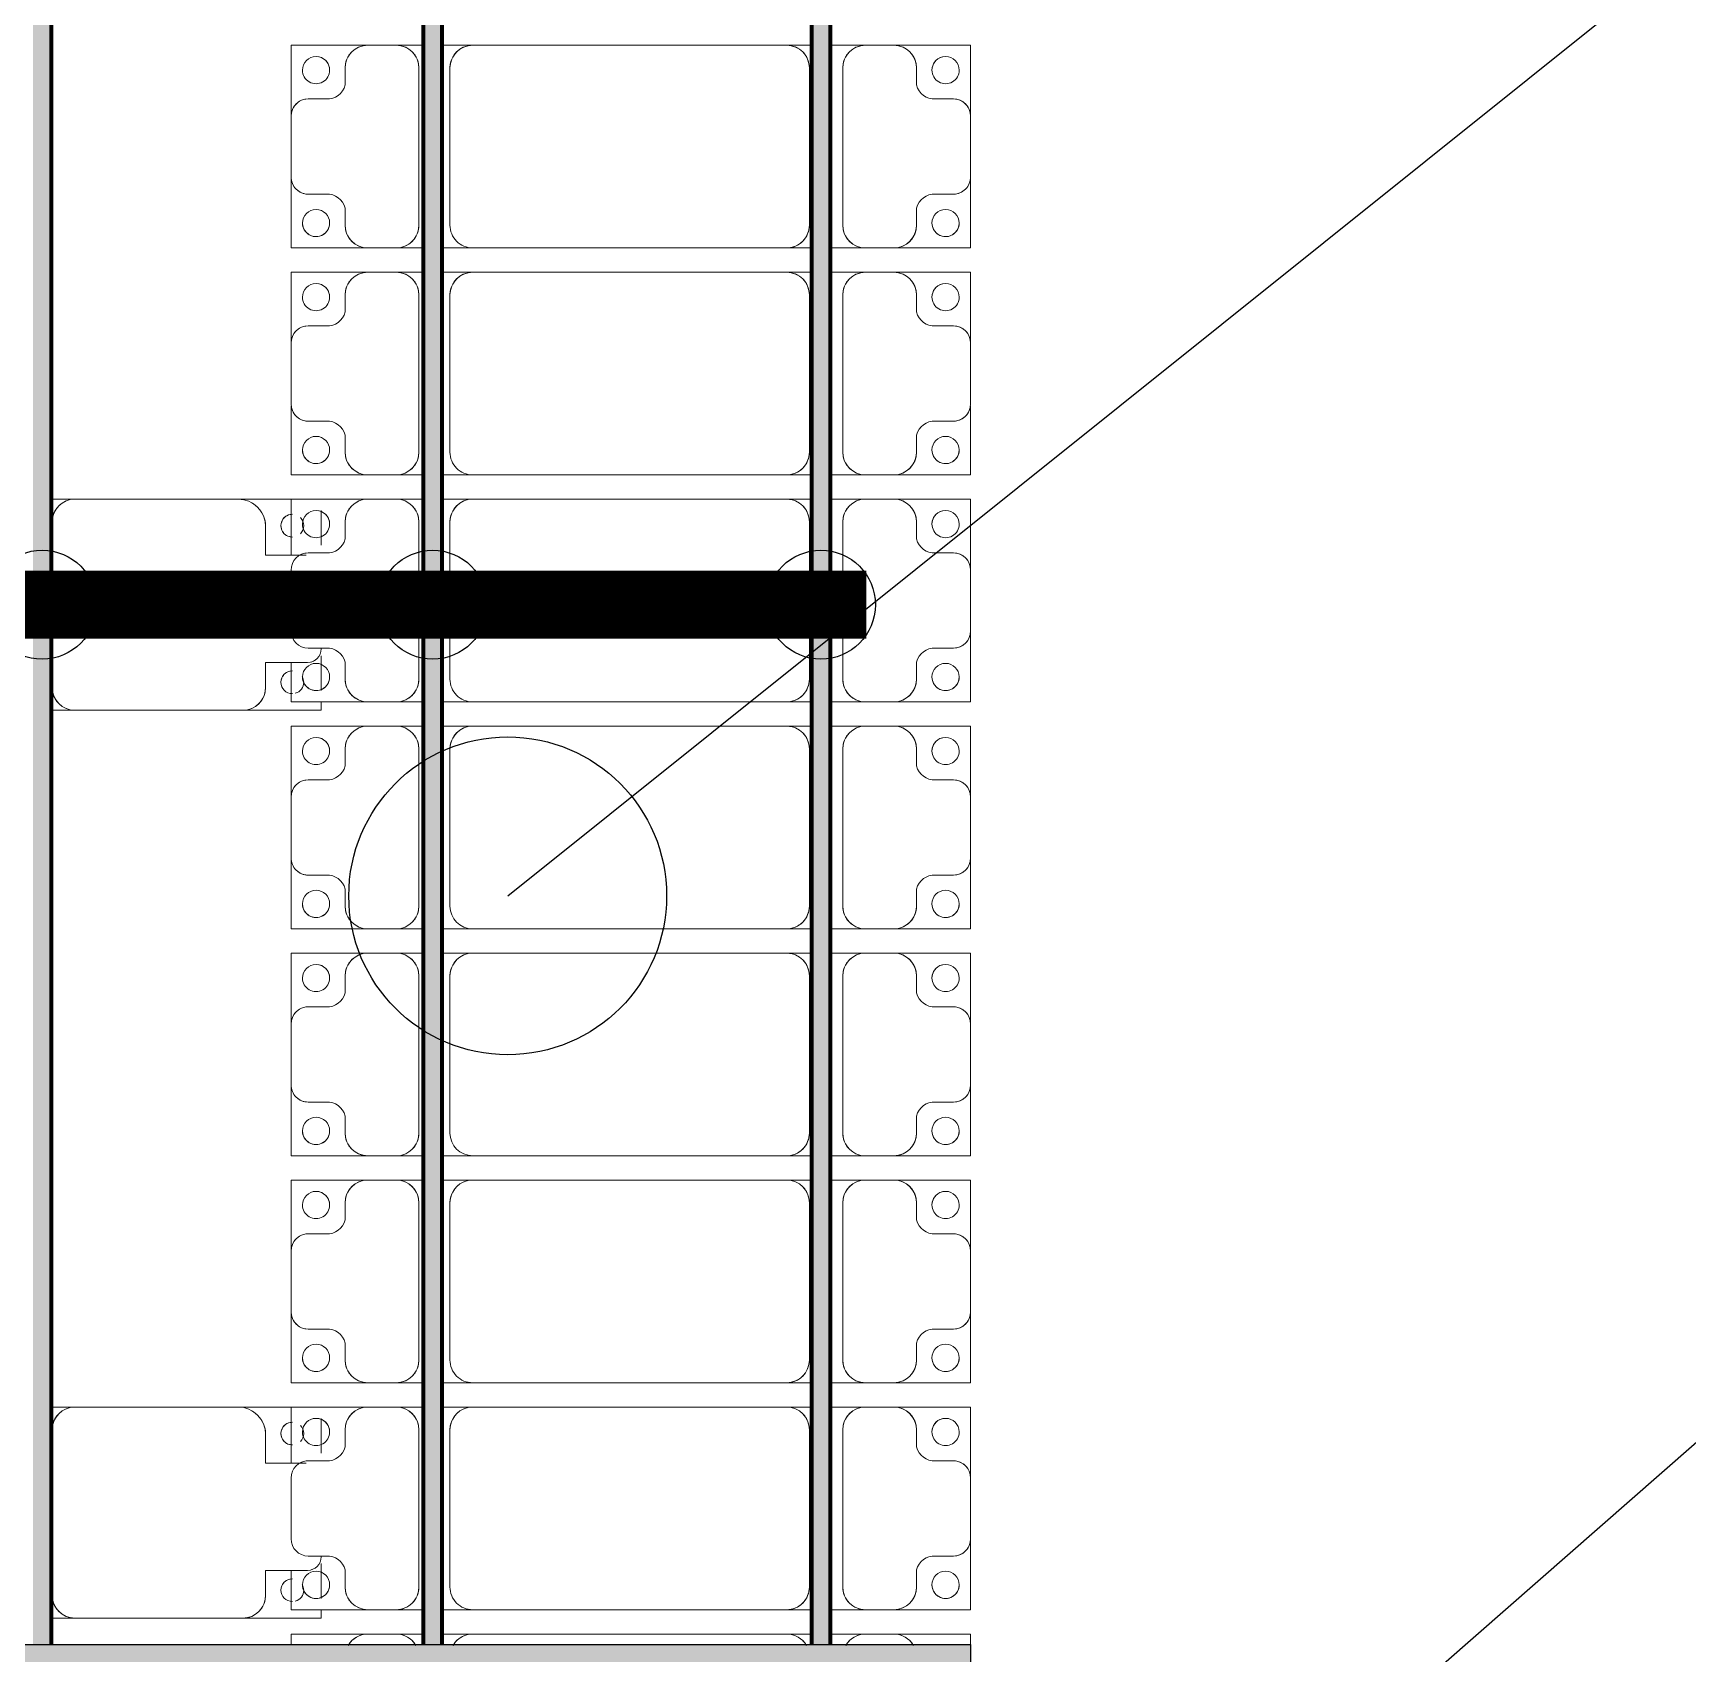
# Model space of a CAD drawing. Header units: millimetres. Extents: x -268744 to 115753, y -96240 to -10461.
# Drawn here: x 32850 to 36494, y -64627 to -61056 of the extents above; entities that cross this region are included whole.
import ezdxf

# ---------------------------------------------------------------- set-up
doc = ezdxf.new("R2010")
doc.units = ezdxf.units.MM
doc.layers.add('A-GENM', color=13, linetype='Continuous', lineweight=9)
doc.layers.add('S-BEAM', color=12, linetype='Continuous', lineweight=9)
for name, color, linetype in [('GC-BICH NEO', 6, 'Continuous'), ('GC-DAY NEO', 5, 'Continuous'), ('GC-HOP 40x60 GIA CUONG', 1, 'Continuous')]:
    doc.layers.add(name, color=color, linetype=linetype)

# ---------------------------------------------------------------- blocks, each defined once
blk = doc.blocks.new('Dầm C52 - Hộp 40x60-V24-KHUNG KẾT CẤU BÈ PIN 1')
at = {"layer": 'S-BEAM', "lineweight": 25}
blk.add_hatch(color=4, dxfattribs=at).paths.add_polyline_path([(-145811, -20), (145811, -20), (145811, 20), (-145811, 20)])
at = {"layer": 'S-BEAM', "color": 4, "lineweight": 25}
for p, q in [((-145811, 20), (145811, 20)), ((145811, 20), (145811, -20))]:
    blk.add_line(p, q, dxfattribs=at)
blk = doc.blocks.new('Dai phaodi lai - DẢI PHAO ĐI LẠI-V77-KHUNG KẾT CẤU BÈ PIN 1')
at = {"layer": 'A-GENM', "color": 7}
for p, q in [((40776.8, 748.4), (40933.1, 748.4)), ((40776.8, 579.3), (40776.8, 748.4)), ((40776.8, 748.4), (40776.8, 579.3)), ((40933.1, 748.4), (40776.8, 748.4)), ((41066.9, 748.4), (40933.1, 748.4)), ((41066.9, 748.4), (41223.2, 748.4)), ((41223.2, 748.4), (41066.9, 748.4)), ((41223.2, 748.4), (41223.2, 579.3)), ((41223.2, 579.3), (41223.2, 748.4)), ((41276.8, 748.4), (41433.1, 748.4)), ((41276.8, 579.3), (41276.8, 748.4)), ((41276.8, 748.4), (41276.8, 579.3)), ((41433.1, 748.4), (41276.8, 748.4)), ((41566.9, 748.4), (41433.1, 748.4)), ((41572, 748.4), (41723.2, 748.4)), ((41723.2, 748.4), (41572, 748.4)), ((41723.2, 748.4), (41723.2, 579.3)), ((41723.2, 579.3), (41723.2, 748.4)), ((41776.8, 748.4), (41933.1, 748.4)), ((41776.8, 579.3), (41776.8, 748.4)), ((41776.8, 748.4), (41776.8, 579.3)), ((41933.1, 748.4), (41776.8, 748.4)), ((42066.9, 748.4), (41933.1, 748.4)), ((42066.9, 748.4), (42223.2, 748.4)), ((42223.2, 748.4), (42066.9, 748.4)), ((42223.2, 748.4), (42223.2, 579.3)), ((42223.2, 579.3), (42223.2, 748.4)), ((42276.8, 748.4), (42433.1, 748.4)), ((42276.8, 579.3), (42276.8, 748.4)), ((42276.8, 748.4), (42276.8, 579.3)), ((42433.1, 748.4), (42276.8, 748.4)), ((42566.9, 748.4), (42433.1, 748.4)), ((42566.9, 748.4), (42723.2, 748.4)), ((42723.2, 748.4), (42566.9, 748.4)), ((42723.2, 748.4), (42723.2, 579.3)), ((42723.2, 579.3), (42723.2, 748.4)), ((42776.8, 748.4), (42933.1, 748.4)), ((42776.8, 579.3), (42776.8, 748.4)), ((42776.8, 748.4), (42776.8, 579.3)), ((42933.1, 748.4), (42776.8, 748.4)), ((43066.9, 748.4), (42933.1, 748.4)), ((43066.9, 748.4), (43223.2, 748.4)), ((43223.2, 748.4), (43066.9, 748.4)), ((43223.2, 748.4), (43223.2, 579.3)), ((43223.2, 579.3), (43223.2, 748.4)), ((43276.8, 748.4), (43433.1, 748.4)), ((43276.8, 579.3), (43276.8, 748.4)), ((43276.8, 748.4), (43276.8, 579.3)), ((43433.1, 748.4), (43276.8, 748.4)), ((43566.9, 748.4), (43433.1, 748.4)), ((43566.9, 748.4), (43723.2, 748.4)), ((43723.2, 748.4), (43566.9, 748.4)), ((43723.2, 748.4), (43723.2, 579.3)), ((43723.2, 579.3), (43723.2, 748.4)), ((43776.8, 748.4), (43933.1, 748.4)), ((43776.8, 579.3), (43776.8, 748.4)), ((43776.8, 748.4), (43776.8, 579.3)), ((43933.1, 748.4), (43776.8, 748.4)), ((44066.9, 748.4), (43933.1, 748.4)), ((44066.9, 748.4), (44223.2, 748.4)), ((44223.2, 748.4), (44066.9, 748.4)), ((44223.2, 748.4), (44223.2, 579.3)), ((44223.2, 579.3), (44223.2, 748.4)), ((44276.8, 748.4), (44300.1, 748.4)), ((44276.8, 579.3), (44276.8, 748.4)), ((44276.8, 748.4), (44276.8, 579.3)), ((44300.1, 748.4), (44276.8, 748.4)), ((40895.1, 710.4), (40895.1, 670.7)), ((41104.9, 670.7), (41104.9, 710.4)), ((41395.1, 710.4), (41395.1, 670.7)), ((41604.9, 670.7), (41604.9, 710.4)), ((41895.1, 710.4), (41895.1, 670.7)), ((42104.9, 670.7), (42104.9, 710.4)), ((42395.1, 710.4), (42395.1, 670.7)), ((42604.9, 670.7), (42604.9, 710.4)), ((42895.1, 710.4), (42895.1, 670.7)), ((43104.9, 670.7), (43104.9, 710.4)), ((43395.1, 710.4), (43395.1, 670.7)), ((43604.9, 670.7), (43604.9, 710.4)), ((43895.1, 710.4), (43895.1, 670.7)), ((44104.9, 670.7), (44104.9, 710.4)), ((40864.3, 629.3), (40826.8, 629.3)), ((41173.2, 629.3), (41135.7, 629.3)), ((41364.3, 629.3), (41326.8, 629.3)), ((41673.2, 629.3), (41635.7, 629.3)), ((41864.3, 629.3), (41826.8, 629.3)), ((42173.2, 629.3), (42135.7, 629.3)), ((42364.3, 629.3), (42326.8, 629.3)), ((42673.2, 629.3), (42635.7, 629.3)), ((42864.3, 629.3), (42826.8, 629.3)), ((43173.2, 629.3), (43135.7, 629.3)), ((43364.3, 629.3), (43326.8, 629.3)), ((43673.2, 629.3), (43635.7, 629.3)), ((43864.3, 629.3), (43826.8, 629.3)), ((44173.2, 629.3), (44135.7, 629.3)), ((40776.8, 579.3), (40776.8, 516.7)), ((41223.2, 516.7), (41223.2, 579.3)), ((41276.8, 579.3), (41276.8, 516.7)), ((41723.2, 516.7), (41723.2, 579.3)), ((41776.8, 579.3), (41776.8, 516.7)), ((42223.2, 516.7), (42223.2, 579.3)), ((42276.8, 579.3), (42276.8, 516.7)), ((42723.2, 516.7), (42723.2, 579.3)), ((42776.8, 579.3), (42776.8, 516.7)), ((43223.2, 516.7), (43223.2, 579.3)), ((43276.8, 579.3), (43276.8, 516.7)), ((43723.2, 516.7), (43723.2, 579.3)), ((43776.8, 579.3), (43776.8, 516.7)), ((44223.2, 516.7), (44223.2, 579.3)), ((44276.8, 579.3), (44276.8, 516.7)), ((40776.8, 438.7), (40776.8, 516.7)), ((40776.8, 438.7), (40776.8, 516.7)), ((41223.2, 516.7), (41223.2, 438.7)), ((41223.2, 516.7), (41223.2, 438.7)), ((41276.8, 438.7), (41276.8, 516.7)), ((41276.8, 438.7), (41276.8, 516.7)), ((41723.2, 516.7), (41723.2, 438.7)), ((41723.2, 516.7), (41723.2, 438.7)), ((41776.8, 438.7), (41776.8, 516.7)), ((41776.8, 438.7), (41776.8, 516.7)), ((42223.2, 516.7), (42223.2, 438.7)), ((42223.2, 516.7), (42223.2, 438.7)), ((42276.8, 438.7), (42276.8, 516.7)), ((42276.8, 438.7), (42276.8, 516.7)), ((42723.2, 516.7), (42723.2, 438.7)), ((42723.2, 516.7), (42723.2, 438.7)), ((42776.8, 438.7), (42776.8, 516.7)), ((42776.8, 438.7), (42776.8, 516.7)), ((43223.2, 516.7), (43223.2, 438.7)), ((43223.2, 516.7), (43223.2, 438.7)), ((43276.8, 438.7), (43276.8, 516.7)), ((43276.8, 438.7), (43276.8, 516.7)), ((43723.2, 516.7), (43723.2, 438.7)), ((43723.2, 516.7), (43723.2, 438.7)), ((43776.8, 438.7), (43776.8, 516.7)), ((43776.8, 438.7), (43776.8, 516.7)), ((44223.2, 516.7), (44223.2, 438.7)), ((44223.2, 516.7), (44223.2, 438.7)), ((44276.8, 438.7), (44276.8, 516.7)), ((44276.8, 438.7), (44276.8, 516.7)), ((40826.8, 466.7), (41173.2, 466.7)), ((41326.8, 466.7), (41673.2, 466.7)), ((41826.8, 466.7), (42173.2, 466.7)), ((42326.8, 466.7), (42673.2, 466.7)), ((42826.8, 466.7), (43173.2, 466.7)), ((43326.8, 466.7), (43673.2, 466.7)), ((43826.8, 466.7), (44173.2, 466.7)), ((40776.8, 343.3), (40776.8, 398.7)), ((40776.8, 343.3), (40776.8, 398.7)), ((41173.2, 393.3), (40826.8, 393.3)), ((41223.2, 398.7), (41223.2, 343.3)), ((41223.2, 398.7), (41223.2, 343.3)), ((41276.8, 343.3), (41276.8, 398.7)), ((41276.8, 343.3), (41276.8, 398.7)), ((41673.2, 393.3), (41326.8, 393.3)), ((41723.2, 398.7), (41723.2, 343.3)), ((41723.2, 398.7), (41723.2, 343.3)), ((41776.8, 343.3), (41776.8, 398.7)), ((41776.8, 343.3), (41776.8, 398.7)), ((42173.2, 393.3), (41826.8, 393.3)), ((42223.2, 398.7), (42223.2, 343.3)), ((42223.2, 398.7), (42223.2, 343.3)), ((42276.8, 343.3), (42276.8, 398.7)), ((42276.8, 343.3), (42276.8, 398.7)), ((42673.2, 393.3), (42326.8, 393.3)), ((42723.2, 398.7), (42723.2, 343.3)), ((42723.2, 398.7), (42723.2, 343.3)), ((42776.8, 343.3), (42776.8, 398.7)), ((42776.8, 343.3), (42776.8, 398.7)), ((43173.2, 393.3), (42826.8, 393.3)), ((43223.2, 398.7), (43223.2, 343.3)), ((43223.2, 398.7), (43223.2, 343.3)), ((43276.8, 343.3), (43276.8, 398.7)), ((43276.8, 343.3), (43276.8, 398.7)), ((43673.2, 393.3), (43326.8, 393.3)), ((43723.2, 398.7), (43723.2, 343.3)), ((43723.2, 398.7), (43723.2, 343.3)), ((43776.8, 343.3), (43776.8, 398.7)), ((43776.8, 343.3), (43776.8, 398.7)), ((44173.2, 393.3), (43826.8, 393.3)), ((44223.2, 398.7), (44223.2, 343.3)), ((44223.2, 398.7), (44223.2, 343.3)), ((44276.8, 343.3), (44276.8, 398.7)), ((44276.8, 343.3), (44276.8, 398.7)), ((40776.8, 343.3), (40776.8, -348.3)), ((41223.2, -348.3), (41223.2, 343.3)), ((41276.8, 343.3), (41276.8, -348.3)), ((41723.2, -348.3), (41723.2, 343.3)), ((41776.8, 343.3), (41776.8, -348.3)), ((42223.2, -348.3), (42223.2, 343.3)), ((42276.8, 343.3), (42276.8, -348.3)), ((42723.2, -348.3), (42723.2, 343.3)), ((42776.8, 343.3), (42776.8, -348.3)), ((43223.2, -348.3), (43223.2, 343.3)), ((43276.8, 343.3), (43276.8, -348.3)), ((43723.2, -348.3), (43723.2, 343.3)), ((43776.8, 343.3), (43776.8, -348.3)), ((44223.2, -348.3), (44223.2, 343.3)), ((44276.8, 343.3), (44276.8, -348.3)), ((40776.8, -416.3), (40776.8, -348.3)), ((40776.8, -416.3), (40776.8, -348.3)), ((41223.2, -348.3), (41223.2, -416.3)), ((41223.2, -348.3), (41223.2, -416.3)), ((41276.8, -416.3), (41276.8, -348.3)), ((41276.8, -416.3), (41276.8, -348.3)), ((41723.2, -348.3), (41723.2, -416.3)), ((41723.2, -348.3), (41723.2, -416.3)), ((41776.8, -416.3), (41776.8, -348.3)), ((41776.8, -416.3), (41776.8, -348.3)), ((42223.2, -348.3), (42223.2, -416.3)), ((42223.2, -348.3), (42223.2, -416.3)), ((42276.8, -416.3), (42276.8, -348.3)), ((42276.8, -416.3), (42276.8, -348.3)), ((42723.2, -348.3), (42723.2, -416.3)), ((42723.2, -348.3), (42723.2, -416.3)), ((42776.8, -416.3), (42776.8, -348.3)), ((42776.8, -416.3), (42776.8, -348.3)), ((43223.2, -348.3), (43223.2, -416.3)), ((43223.2, -348.3), (43223.2, -416.3)), ((43276.8, -416.3), (43276.8, -348.3)), ((43276.8, -416.3), (43276.8, -348.3)), ((43723.2, -348.3), (43723.2, -416.3)), ((43723.2, -348.3), (43723.2, -416.3)), ((43776.8, -416.3), (43776.8, -348.3)), ((43776.8, -416.3), (43776.8, -348.3)), ((44223.2, -348.3), (44223.2, -416.3)), ((44223.2, -348.3), (44223.2, -416.3)), ((44276.8, -416.3), (44276.8, -348.3)), ((44276.8, -416.3), (44276.8, -348.3)), ((40826.8, -398.3), (41173.2, -398.3)), ((41326.8, -398.3), (41673.2, -398.3)), ((41826.8, -398.3), (42173.2, -398.3)), ((42326.8, -398.3), (42673.2, -398.3)), ((42826.8, -398.3), (43173.2, -398.3)), ((43326.8, -398.3), (43673.2, -398.3)), ((43826.8, -398.3), (44173.2, -398.3)), ((40776.8, -516.7), (40776.8, -456.3)), ((40776.8, -516.7), (40776.8, -456.3)), ((41173.2, -466.7), (40826.8, -466.7)), ((41223.2, -456.3), (41223.2, -516.7)), ((41223.2, -456.3), (41223.2, -516.7)), ((41276.8, -516.7), (41276.8, -456.3)), ((41276.8, -516.7), (41276.8, -456.3)), ((41673.2, -466.7), (41326.8, -466.7)), ((41723.2, -456.3), (41723.2, -516.7)), ((41723.2, -456.3), (41723.2, -516.7)), ((41776.8, -516.7), (41776.8, -456.3)), ((41776.8, -516.7), (41776.8, -456.3)), ((42173.2, -466.7), (41826.8, -466.7)), ((42223.2, -456.3), (42223.2, -516.7)), ((42223.2, -456.3), (42223.2, -516.7)), ((42276.8, -516.7), (42276.8, -456.3)), ((42276.8, -516.7), (42276.8, -456.3)), ((42673.2, -466.7), (42326.8, -466.7)), ((42723.2, -456.3), (42723.2, -516.7)), ((42723.2, -456.3), (42723.2, -516.7)), ((42776.8, -516.7), (42776.8, -456.3)), ((42776.8, -516.7), (42776.8, -456.3)), ((43173.2, -466.7), (42826.8, -466.7)), ((43223.2, -456.3), (43223.2, -516.7)), ((43223.2, -456.3), (43223.2, -516.7)), ((43276.8, -516.7), (43276.8, -456.3)), ((43276.8, -516.7), (43276.8, -456.3)), ((43673.2, -466.7), (43326.8, -466.7)), ((43723.2, -456.3), (43723.2, -516.7)), ((43723.2, -456.3), (43723.2, -516.7)), ((43776.8, -516.7), (43776.8, -456.3)), ((43776.8, -516.7), (43776.8, -456.3)), ((44173.2, -466.7), (43826.8, -466.7)), ((44223.2, -456.3), (44223.2, -516.7)), ((44223.2, -456.3), (44223.2, -516.7)), ((44276.8, -516.7), (44276.8, -456.3)), ((44276.8, -516.7), (44276.8, -456.3)), ((40776.8, -516.7), (40776.8, -579.3)), ((41223.2, -579.3), (41223.2, -516.7)), ((41276.8, -516.7), (41276.8, -579.3)), ((41723.2, -579.3), (41723.2, -516.7)), ((41776.8, -516.7), (41776.8, -579.3)), ((42223.2, -579.3), (42223.2, -516.7)), ((42276.8, -516.7), (42276.8, -579.3)), ((42723.2, -579.3), (42723.2, -516.7)), ((42776.8, -516.7), (42776.8, -579.3)), ((43223.2, -579.3), (43223.2, -516.7)), ((43276.8, -516.7), (43276.8, -579.3)), ((43723.2, -579.3), (43723.2, -516.7)), ((43776.8, -516.7), (43776.8, -579.3)), ((44223.2, -579.3), (44223.2, -516.7)), ((44276.8, -516.7), (44276.8, -579.3)), ((40776.8, -748.4), (40776.8, -579.3)), ((40776.8, -579.3), (40776.8, -748.4)), ((41223.2, -579.3), (41223.2, -748.4)), ((41223.2, -748.4), (41223.2, -579.3)), ((41276.8, -748.4), (41276.8, -579.3)), ((41276.8, -579.3), (41276.8, -748.4)), ((41723.2, -579.3), (41723.2, -748.4)), ((41723.2, -748.4), (41723.2, -579.3)), ((41776.8, -748.4), (41776.8, -579.3)), ((41776.8, -579.3), (41776.8, -748.4)), ((42223.2, -579.3), (42223.2, -748.4)), ((42223.2, -748.4), (42223.2, -579.3)), ((42276.8, -748.4), (42276.8, -579.3)), ((42276.8, -579.3), (42276.8, -748.4)), ((42723.2, -579.3), (42723.2, -748.4)), ((42723.2, -748.4), (42723.2, -579.3)), ((42776.8, -748.4), (42776.8, -579.3)), ((42776.8, -579.3), (42776.8, -748.4)), ((43223.2, -579.3), (43223.2, -748.4)), ((43223.2, -748.4), (43223.2, -579.3)), ((43276.8, -748.4), (43276.8, -579.3)), ((43276.8, -579.3), (43276.8, -748.4)), ((43723.2, -579.3), (43723.2, -748.4)), ((43723.2, -748.4), (43723.2, -579.3)), ((43776.8, -748.4), (43776.8, -579.3)), ((43776.8, -579.3), (43776.8, -748.4)), ((44223.2, -579.3), (44223.2, -748.4)), ((44223.2, -748.4), (44223.2, -579.3)), ((44276.8, -748.4), (44276.8, -579.3)), ((44276.8, -579.3), (44276.8, -748.4)), ((40826.8, -629.3), (40864.3, -629.3)), ((41135.7, -629.3), (41173.2, -629.3)), ((41326.8, -629.3), (41364.3, -629.3)), ((41635.7, -629.3), (41673.2, -629.3)), ((41826.8, -629.3), (41864.3, -629.3)), ((42135.7, -629.3), (42173.2, -629.3)), ((42326.8, -629.3), (42364.3, -629.3)), ((42635.7, -629.3), (42673.2, -629.3)), ((42826.8, -629.3), (42864.3, -629.3)), ((43135.7, -629.3), (43173.2, -629.3)), ((43326.8, -629.3), (43364.3, -629.3)), ((43635.7, -629.3), (43673.2, -629.3)), ((43826.8, -629.3), (43864.3, -629.3)), ((44135.7, -629.3), (44173.2, -629.3)), ((40895.1, -670.7), (40895.1, -710.4)), ((41104.9, -710.4), (41104.9, -670.7)), ((41395.1, -670.7), (41395.1, -710.4)), ((41604.9, -710.4), (41604.9, -670.7)), ((41895.1, -670.7), (41895.1, -710.4)), ((42104.9, -710.4), (42104.9, -670.7)), ((42395.1, -670.7), (42395.1, -710.4)), ((42604.9, -710.4), (42604.9, -670.7)), ((42895.1, -670.7), (42895.1, -710.4)), ((43104.9, -710.4), (43104.9, -670.7)), ((43395.1, -670.7), (43395.1, -710.4)), ((43604.9, -710.4), (43604.9, -670.7)), ((43895.1, -670.7), (43895.1, -710.4)), ((44104.9, -710.4), (44104.9, -670.7)), ((40933.1, -748.4), (40776.8, -748.4)), ((40776.8, -748.4), (40933.1, -748.4)), ((40933.1, -748.4), (41066.9, -748.4)), ((41223.2, -748.4), (41066.9, -748.4)), ((41066.9, -748.4), (41223.2, -748.4)), ((41433.1, -748.4), (41276.8, -748.4)), ((41276.8, -748.4), (41433.1, -748.4)), ((41433.1, -748.4), (41566.9, -748.4)), ((41723.2, -748.4), (41572, -748.4)), ((41572, -748.4), (41723.2, -748.4)), ((41900.1, -748.4), (41776.8, -748.4)), ((41776.8, -748.4), (41900.1, -748.4)), ((41933.1, -748.4), (42066.9, -748.4)), ((42223.2, -748.4), (42136.6, -748.4)), ((42136.6, -748.4), (42223.2, -748.4)), ((42433.1, -748.4), (42276.8, -748.4)), ((42276.8, -748.4), (42433.1, -748.4)), ((42433.1, -748.4), (42566.9, -748.4)), ((42723.2, -748.4), (42566.9, -748.4)), ((42566.9, -748.4), (42723.2, -748.4)), ((42933.1, -748.4), (42776.8, -748.4)), ((42776.8, -748.4), (42933.1, -748.4)), ((42933.1, -748.4), (43066.9, -748.4)), ((43223.2, -748.4), (43066.9, -748.4)), ((43066.9, -748.4), (43223.2, -748.4)), ((43433.1, -748.4), (43276.8, -748.4)), ((43276.8, -748.4), (43433.1, -748.4)), ((43433.1, -748.4), (43566.9, -748.4)), ((43723.2, -748.4), (43566.9, -748.4)), ((43566.9, -748.4), (43723.2, -748.4)), ((43900.1, -748.4), (43776.8, -748.4)), ((43776.8, -748.4), (43900.1, -748.4)), ((43933.1, -748.4), (44066.9, -748.4)), ((44223.2, -748.4), (44136.6, -748.4)), ((44136.6, -748.4), (44223.2, -748.4)), ((44300.1, -748.4), (44276.8, -748.4)), ((44276.8, -748.4), (44300.1, -748.4))]:
    blk.add_line(p, q, dxfattribs=at)
for centre, radius, start, end in [((40933.1, 710.4), 38, 90, 180), ((40933.1, 710.4), 38, 90, 180), ((40933.1, 710.4), 38, 120, 180), ((40933.1, 710.4), 38, 120, 180), ((40933.1, 710.4), 38, 90, 105), ((40933.1, 710.4), 38, 90, 105), ((41066.9, 710.4), 38, 360, 90), ((41066.9, 710.4), 38, 75, 90), ((41066.9, 710.4), 38, 360, 90), ((41066.9, 710.4), 38, 75, 90), ((41066.9, 710.4), 38, 360, 60), ((41066.9, 710.4), 38, 360, 60), ((41433.1, 710.4), 38, 90, 180), ((41433.1, 710.4), 38, 90, 180), ((41433.1, 710.4), 38, 120, 180), ((41433.1, 710.4), 38, 120, 180), ((41433.1, 710.4), 38, 90, 105), ((41433.1, 710.4), 38, 90, 105), ((41566.9, 710.4), 38, 0, 90), ((41566.9, 710.4), 38, 75, 82.1953), ((41566.9, 710.4), 38, 0, 82.1953), ((41566.9, 710.4), 38, 75, 82.1953), ((41566.9, 710.4), 38, 360, 60), ((41566.9, 710.4), 38, 360, 60), ((41933.1, 710.4), 38, 90, 180), ((41933.1, 710.4), 38, 90, 180), ((41933.1, 710.4), 38, 120, 180), ((41933.1, 710.4), 38, 120, 180), ((41933.1, 710.4), 38, 90, 105), ((41933.1, 710.4), 38, 90, 105), ((42066.9, 710.4), 38, 0, 90), ((42066.9, 710.4), 38, 75, 90), ((42066.9, 710.4), 38, 0, 90), ((42066.9, 710.4), 38, 75, 90), ((42066.9, 710.4), 38, 360, 60), ((42066.9, 710.4), 38, 360, 60), ((42433.1, 710.4), 38, 90, 180), ((42433.1, 710.4), 38, 90, 180), ((42433.1, 710.4), 38, 120, 180), ((42433.1, 710.4), 38, 120, 180), ((42433.1, 710.4), 38, 90, 105), ((42433.1, 710.4), 38, 90, 105), ((42566.9, 710.4), 38, 0, 90), ((42566.9, 710.4), 38, 75, 90), ((42566.9, 710.4), 38, 0, 90), ((42566.9, 710.4), 38, 75, 90), ((42566.9, 710.4), 38, 0, 60), ((42566.9, 710.4), 38, 0, 60), ((42933.1, 710.4), 38, 90, 180), ((42933.1, 710.4), 38, 90, 180), ((42933.1, 710.4), 38, 120, 180), ((42933.1, 710.4), 38, 120, 180), ((42933.1, 710.4), 38, 90, 105), ((42933.1, 710.4), 38, 90, 105), ((43066.9, 710.4), 38, 0, 90), ((43066.9, 710.4), 38, 75, 90), ((43066.9, 710.4), 38, 0, 90), ((43066.9, 710.4), 38, 75, 90), ((43066.9, 710.4), 38, 0, 60), ((43066.9, 710.4), 38, 0, 60), ((43433.1, 710.4), 38, 90, 180), ((43433.1, 710.4), 38, 90, 180), ((43433.1, 710.4), 38, 120, 180), ((43433.1, 710.4), 38, 120, 180), ((43433.1, 710.4), 38, 90, 105), ((43433.1, 710.4), 38, 90, 105), ((43566.9, 710.4), 38, 0, 90), ((43566.9, 710.4), 38, 75, 90), ((43566.9, 710.4), 38, 0, 90), ((43566.9, 710.4), 38, 75, 90), ((43566.9, 710.4), 38, 0, 60), ((43566.9, 710.4), 38, 0, 60), ((43933.1, 710.4), 38, 90, 180), ((43933.1, 710.4), 38, 90, 180), ((43933.1, 710.4), 38, 120, 180), ((43933.1, 710.4), 38, 120, 180), ((43933.1, 710.4), 38, 90, 105), ((43933.1, 710.4), 38, 90, 105), ((44066.9, 710.4), 38, 0, 90), ((44066.9, 710.4), 38, 75, 90), ((44066.9, 710.4), 38, 0, 90), ((44066.9, 710.4), 38, 75, 90), ((44066.9, 710.4), 38, 0, 60), ((44066.9, 710.4), 38, 0, 60), ((40831.6, 693.3), 30, 90, 270), ((40831.6, 693.3), 30, 90, 180), ((40831.6, 693.3), 30, 270, 90), ((40831.6, 693.3), 30, 270, 90), ((41168.4, 693.3), 30, 90, 270), ((41168.4, 693.3), 30, 90, 270), ((41168.4, 693.3), 30, 270, 90), ((41168.4, 693.3), 30, 0, 90), ((41331.6, 693.3), 30, 90, 270), ((41331.6, 693.3), 30, 90, 180), ((41331.6, 693.3), 30, 270, 90), ((41331.6, 693.3), 30, 270, 90), ((41668.4, 693.3), 30, 90, 270), ((41668.4, 693.3), 30, 90, 270), ((41668.4, 693.3), 30, 270, 90), ((41668.4, 693.3), 30, 0, 90), ((41831.6, 693.3), 30, 90, 270), ((41831.6, 693.3), 30, 90, 180), ((41831.6, 693.3), 30, 270, 90), ((41831.6, 693.3), 30, 270, 90), ((42168.4, 693.3), 30, 90, 270), ((42168.4, 693.3), 30, 90, 270), ((42168.4, 693.3), 30, 270, 90), ((42168.4, 693.3), 30, 0, 90), ((42331.6, 693.3), 30, 90, 270), ((42331.6, 693.3), 30, 90, 180), ((42331.6, 693.3), 30, 270, 90), ((42331.6, 693.3), 30, 270, 90), ((42668.4, 693.3), 30, 90, 270), ((42668.4, 693.3), 30, 90, 270), ((42668.4, 693.3), 30, 270, 90), ((42668.4, 693.3), 30, 360, 90), ((42831.6, 693.3), 30, 90, 270), ((42831.6, 693.3), 30, 90, 180), ((42831.6, 693.3), 30, 270, 90), ((42831.6, 693.3), 30, 270, 90), ((43168.4, 693.3), 30, 90, 270), ((43168.4, 693.3), 30, 90, 270), ((43168.4, 693.3), 30, 270, 90), ((43168.4, 693.3), 30, 0, 90), ((43331.6, 693.3), 30, 90, 270), ((43331.6, 693.3), 30, 90, 180), ((43331.6, 693.3), 30, 270, 90), ((43331.6, 693.3), 30, 270, 90), ((43668.4, 693.3), 30, 90, 270), ((43668.4, 693.3), 30, 90, 270), ((43668.4, 693.3), 30, 270, 90), ((43668.4, 693.3), 30, 0, 90), ((43831.6, 693.3), 30, 90, 270), ((43831.6, 693.3), 30, 90, 180), ((43831.6, 693.3), 30, 270, 90), ((43831.6, 693.3), 30, 270, 90), ((44168.4, 693.3), 30, 90, 270), ((44168.4, 693.3), 30, 90, 270), ((44168.4, 693.3), 30, 270, 90), ((44168.4, 693.3), 30, 0, 90), ((40831.6, 693.3), 30, 195, 270), ((40855.2, 668.2), 40, 283.1885, 3.5081), ((41144.8, 668.2), 40, 176.4919, 256.8115), ((41168.4, 693.3), 30, 270, 345), ((41331.6, 693.3), 30, 195, 270), ((41355.2, 668.2), 40, 283.1885, 3.5081), ((41644.8, 668.2), 40, 176.4919, 256.8115), ((41668.4, 693.3), 30, 270, 345), ((41831.6, 693.3), 30, 195, 270), ((41855.2, 668.2), 40, 283.1885, 3.5081), ((42144.8, 668.2), 40, 176.4919, 256.8115), ((42168.4, 693.3), 30, 270, 345), ((42331.6, 693.3), 30, 195, 270), ((42355.2, 668.2), 40, 283.1885, 3.5081), ((42644.8, 668.2), 40, 176.4919, 256.8115), ((42668.4, 693.3), 30, 270, 345), ((42831.6, 693.3), 30, 195, 270), ((42855.2, 668.2), 40, 283.1885, 3.5081), ((43144.8, 668.2), 40, 176.4919, 256.8115), ((43168.4, 693.3), 30, 270, 345), ((43331.6, 693.3), 30, 195, 270), ((43355.2, 668.2), 40, 283.1885, 3.5081), ((43644.8, 668.2), 40, 176.4919, 256.8115), ((43668.4, 693.3), 30, 270, 345), ((43831.6, 693.3), 30, 195, 270), ((43855.2, 668.2), 40, 283.1885, 3.5081), ((44144.8, 668.2), 40, 176.4919, 256.8115), ((44168.4, 693.3), 30, 270, 345), ((40826.8, 579.3), 50, 90, 180), ((40826.8, 579.3), 50, 90, 165), ((41173.2, 579.3), 50, 0, 90), ((41173.2, 579.3), 50, 15, 90), ((41326.8, 579.3), 50, 90, 180), ((41326.8, 579.3), 50, 90, 165), ((41673.2, 579.3), 50, 0, 90), ((41673.2, 579.3), 50, 15, 90), ((41826.8, 579.3), 50, 90, 180), ((41826.8, 579.3), 50, 90, 165), ((42173.2, 579.3), 50, 0, 90), ((42173.2, 579.3), 50, 15, 90), ((42326.8, 579.3), 50, 90, 180), ((42326.8, 579.3), 50, 90, 165), ((42673.2, 579.3), 50, 360, 90), ((42673.2, 579.3), 50, 15, 90), ((42826.8, 579.3), 50, 90, 180), ((42826.8, 579.3), 50, 90, 165), ((43173.2, 579.3), 50, 0, 90), ((43173.2, 579.3), 50, 15, 90), ((43326.8, 579.3), 50, 90, 180), ((43326.8, 579.3), 50, 90, 165), ((43673.2, 579.3), 50, 0, 90), ((43673.2, 579.3), 50, 15, 90), ((43826.8, 579.3), 50, 90, 180), ((43826.8, 579.3), 50, 90, 165), ((44173.2, 579.3), 50, 0, 90), ((44173.2, 579.3), 50, 15, 90), ((44326.8, 579.3), 50, 120, 180), ((44326.8, 579.3), 50, 120, 165), ((40826.8, 516.7), 50, 180, 270), ((41173.2, 516.7), 50, 270, 360), ((41326.8, 516.7), 50, 180, 270), ((41673.2, 516.7), 50, 270, 360), ((41826.8, 516.7), 50, 180, 270), ((42173.2, 516.7), 50, 270, 0), ((42326.8, 516.7), 50, 180, 270), ((42673.2, 516.7), 50, 270, 0), ((42826.8, 516.7), 50, 180, 270), ((43173.2, 516.7), 50, 270, 0), ((43326.8, 516.7), 50, 180, 270), ((43673.2, 516.7), 50, 270, 0), ((43826.8, 516.7), 50, 180, 270), ((44173.2, 516.7), 50, 270, 0), ((44326.8, 516.7), 50, 180, 240), ((40826.8, 516.7), 50, 195, 270), ((41173.2, 516.7), 50, 270, 345), ((41326.8, 516.7), 50, 195, 270), ((41673.2, 516.7), 50, 270, 345), ((41826.8, 516.7), 50, 195, 270), ((42173.2, 516.7), 50, 270, 345), ((42326.8, 516.7), 50, 195, 270), ((42673.2, 516.7), 50, 270, 345), ((42826.8, 516.7), 50, 195, 270), ((43173.2, 516.7), 50, 270, 345), ((43326.8, 516.7), 50, 195, 270), ((43673.2, 516.7), 50, 270, 345), ((43826.8, 516.7), 50, 195, 270), ((44173.2, 516.7), 50, 270, 345), ((44326.8, 516.7), 50, 195, 240), ((40826.8, 343.3), 50, 90, 180), ((40826.8, 343.3), 50, 150, 180), ((40826.8, 343.3), 50, 105, 135), ((41173.2, 343.3), 50, 360, 90), ((41173.2, 343.3), 50, 360, 75), ((41326.8, 343.3), 50, 90, 180), ((41326.8, 343.3), 50, 150, 180), ((41326.8, 343.3), 50, 105, 135), ((41673.2, 343.3), 50, 360, 90), ((41673.2, 343.3), 50, 360, 75), ((41826.8, 343.3), 50, 90, 180), ((41826.8, 343.3), 50, 150, 180), ((41826.8, 343.3), 50, 105, 135), ((42173.2, 343.3), 50, 360, 90), ((42173.2, 343.3), 50, 360, 75), ((42326.8, 343.3), 50, 90, 180), ((42326.8, 343.3), 50, 150, 180), ((42326.8, 343.3), 50, 105, 135), ((42673.2, 343.3), 50, 360, 90), ((42673.2, 343.3), 50, 360, 75), ((42826.8, 343.3), 50, 90, 180), ((42826.8, 343.3), 50, 150, 180), ((42826.8, 343.3), 50, 105, 135), ((43173.2, 343.3), 50, 360, 90), ((43173.2, 343.3), 50, 360, 75), ((43326.8, 343.3), 50, 90, 180), ((43326.8, 343.3), 50, 150, 180), ((43326.8, 343.3), 50, 105, 135), ((43673.2, 343.3), 50, 0, 90), ((43673.2, 343.3), 50, 0, 75), ((43826.8, 343.3), 50, 90, 180), ((43826.8, 343.3), 50, 150, 180), ((43826.8, 343.3), 50, 105, 135), ((44173.2, 343.3), 50, 360, 90), ((44173.2, 343.3), 50, 360, 75), ((44326.8, 343.3), 50, 120, 180), ((44326.8, 343.3), 50, 150, 180), ((44326.8, 343.3), 50, 120, 135), ((40826.8, -348.3), 50, 180, 270), ((40826.8, -348.3), 50, 195, 270), ((41173.2, -348.3), 50, 270, 0), ((41173.2, -348.3), 50, 270, 0), ((41326.8, -348.3), 50, 180, 270), ((41326.8, -348.3), 50, 195, 270), ((41673.2, -348.3), 50, 270, 0), ((41673.2, -348.3), 50, 270, 0), ((41826.8, -348.3), 50, 180, 270), ((41826.8, -348.3), 50, 195, 270), ((42173.2, -348.3), 50, 270, 0), ((42173.2, -348.3), 50, 270, 0), ((42326.8, -348.3), 50, 180, 270), ((42326.8, -348.3), 50, 195, 270), ((42673.2, -348.3), 50, 270, 360), ((42673.2, -348.3), 50, 270, 360), ((42826.8, -348.3), 50, 180, 270), ((42826.8, -348.3), 50, 195, 270), ((43173.2, -348.3), 50, 270, 360), ((43173.2, -348.3), 50, 270, 360), ((43326.8, -348.3), 50, 180, 270), ((43326.8, -348.3), 50, 195, 270), ((43673.2, -348.3), 50, 270, 0), ((43673.2, -348.3), 50, 270, 0), ((43826.8, -348.3), 50, 180, 270), ((43826.8, -348.3), 50, 195, 270), ((44173.2, -348.3), 50, 270, 0), ((44173.2, -348.3), 50, 270, 0), ((44326.8, -348.3), 50, 180, 240), ((44326.8, -348.3), 50, 195, 240), ((40826.8, -516.7), 50, 90, 180), ((40826.8, -516.7), 50, 90, 165), ((41173.2, -516.7), 50, 360, 90), ((41173.2, -516.7), 50, 15, 90), ((41326.8, -516.7), 50, 90, 180), ((41326.8, -516.7), 50, 90, 165), ((41673.2, -516.7), 50, 0, 90), ((41673.2, -516.7), 50, 15, 90), ((41826.8, -516.7), 50, 90, 180), ((41826.8, -516.7), 50, 90, 165), ((42173.2, -516.7), 50, 360, 90), ((42173.2, -516.7), 50, 15, 90), ((42326.8, -516.7), 50, 90, 180), ((42326.8, -516.7), 50, 90, 165), ((42673.2, -516.7), 50, 0, 90), ((42673.2, -516.7), 50, 15, 90), ((42826.8, -516.7), 50, 90, 180), ((42826.8, -516.7), 50, 90, 165), ((43173.2, -516.7), 50, 360, 90), ((43173.2, -516.7), 50, 15, 90), ((43326.8, -516.7), 50, 90, 180), ((43326.8, -516.7), 50, 90, 165), ((43673.2, -516.7), 50, 0, 90), ((43673.2, -516.7), 50, 15, 90), ((43826.8, -516.7), 50, 90, 180), ((43826.8, -516.7), 50, 90, 165), ((44173.2, -516.7), 50, 360, 90), ((44173.2, -516.7), 50, 15, 90), ((44326.8, -516.7), 50, 120, 180), ((44326.8, -516.7), 50, 120, 165), ((40826.8, -579.3), 50, 180, 270), ((41173.2, -579.3), 50, 270, 360), ((41326.8, -579.3), 50, 180, 270), ((41673.2, -579.3), 50, 270, 360), ((41826.8, -579.3), 50, 180, 270), ((42173.2, -579.3), 50, 270, 0), ((42326.8, -579.3), 50, 180, 270), ((42673.2, -579.3), 50, 270, 360), ((42826.8, -579.3), 50, 180, 270), ((43173.2, -579.3), 50, 270, 360), ((43326.8, -579.3), 50, 180, 270), ((43673.2, -579.3), 50, 270, 360), ((43826.8, -579.3), 50, 180, 270), ((44173.2, -579.3), 50, 270, 360), ((44326.8, -579.3), 50, 180, 240), ((40826.8, -579.3), 50, 195, 270), ((41173.2, -579.3), 50, 270, 345), ((41326.8, -579.3), 50, 195, 270), ((41673.2, -579.3), 50, 270, 345), ((41826.8, -579.3), 50, 195, 270), ((42173.2, -579.3), 50, 270, 345), ((42326.8, -579.3), 50, 195, 270), ((42673.2, -579.3), 50, 270, 345), ((42826.8, -579.3), 50, 195, 270), ((43173.2, -579.3), 50, 270, 345), ((43326.8, -579.3), 50, 195, 270), ((43673.2, -579.3), 50, 270, 345), ((43826.8, -579.3), 50, 195, 270), ((44173.2, -579.3), 50, 270, 345), ((44326.8, -579.3), 50, 195, 240), ((40855.2, -668.2), 40, 356.4919, 76.8115), ((41144.8, -668.2), 40, 103.1885, 183.5081), ((41355.2, -668.2), 40, 356.4919, 76.8115), ((41644.8, -668.2), 40, 103.1885, 183.5081), ((41855.2, -668.2), 40, 356.4919, 76.8115), ((42144.8, -668.2), 40, 103.1885, 183.5081), ((42355.2, -668.2), 40, 356.4919, 76.8115), ((42644.8, -668.2), 40, 103.1885, 183.5081), ((42855.2, -668.2), 40, 356.4919, 76.8115), ((43144.8, -668.2), 40, 103.1885, 183.5081), ((43355.2, -668.2), 40, 356.4919, 76.8115), ((43644.8, -668.2), 40, 103.1885, 183.5081), ((43855.2, -668.2), 40, 356.4919, 76.8115), ((44144.8, -668.2), 40, 103.1885, 183.5081), ((40831.6, -693.3), 30, 90, 270), ((40831.6, -693.3), 30, 90, 165), ((40831.6, -693.3), 30, 270, 90), ((40831.6, -693.3), 30, 270, 90), ((41168.4, -693.3), 30, 90, 270), ((41168.4, -693.3), 30, 90, 270), ((41168.4, -693.3), 30, 270, 90), ((41168.4, -693.3), 30, 15, 90), ((41331.6, -693.3), 30, 90, 270), ((41331.6, -693.3), 30, 90, 165), ((41331.6, -693.3), 30, 270, 90), ((41331.6, -693.3), 30, 270, 90), ((41668.4, -693.3), 30, 90, 270), ((41668.4, -693.3), 30, 90, 270), ((41668.4, -693.3), 30, 270, 90), ((41668.4, -693.3), 30, 15, 90), ((41831.6, -693.3), 30, 90, 270), ((41831.6, -693.3), 30, 90, 165), ((41831.6, -693.3), 30, 270, 90), ((41831.6, -693.3), 30, 270, 90), ((42168.4, -693.3), 30, 90, 270), ((42168.4, -693.3), 30, 90, 270), ((42168.4, -693.3), 30, 270, 90), ((42168.4, -693.3), 30, 15, 90), ((42331.6, -693.3), 30, 90, 270), ((42331.6, -693.3), 30, 90, 165), ((42331.6, -693.3), 30, 270, 90), ((42331.6, -693.3), 30, 270, 90), ((42668.4, -693.3), 30, 90, 270), ((42668.4, -693.3), 30, 90, 270), ((42668.4, -693.3), 30, 270, 90), ((42668.4, -693.3), 30, 15, 90), ((42831.6, -693.3), 30, 90, 270), ((42831.6, -693.3), 30, 90, 165), ((42831.6, -693.3), 30, 270, 90), ((42831.6, -693.3), 30, 270, 90), ((43168.4, -693.3), 30, 90, 270), ((43168.4, -693.3), 30, 90, 270), ((43168.4, -693.3), 30, 270, 90), ((43168.4, -693.3), 30, 15, 90), ((43331.6, -693.3), 30, 90, 270), ((43331.6, -693.3), 30, 90, 165), ((43331.6, -693.3), 30, 270, 90), ((43331.6, -693.3), 30, 270, 90), ((43668.4, -693.3), 30, 90, 270), ((43668.4, -693.3), 30, 90, 270), ((43668.4, -693.3), 30, 270, 90), ((43668.4, -693.3), 30, 15, 90), ((43831.6, -693.3), 30, 90, 270), ((43831.6, -693.3), 30, 90, 165), ((43831.6, -693.3), 30, 270, 90), ((43831.6, -693.3), 30, 270, 90), ((44168.4, -693.3), 30, 90, 270), ((44168.4, -693.3), 30, 90, 270), ((44168.4, -693.3), 30, 270, 90), ((44168.4, -693.3), 30, 15, 90), ((40831.6, -693.3), 30, 180, 270), ((40933.1, -710.4), 38, 180, 270), ((40933.1, -710.4), 38, 180, 240), ((40933.1, -710.4), 38, 180, 270), ((40933.1, -710.4), 38, 180, 240), ((41066.9, -710.4), 38, 270, 0), ((41066.9, -710.4), 38, 270, 0), ((41066.9, -710.4), 38, 300, 0), ((41066.9, -710.4), 38, 300, 0), ((41168.4, -693.3), 30, 270, 360), ((41331.6, -693.3), 30, 180, 270), ((41433.1, -710.4), 38, 180, 270), ((41433.1, -710.4), 38, 180, 240), ((41433.1, -710.4), 38, 180, 270), ((41433.1, -710.4), 38, 180, 240), ((41566.9, -710.4), 38, 270, 360), ((41566.9, -710.4), 38, 277.8047, 360), ((41566.9, -710.4), 38, 300, 360), ((41566.9, -710.4), 38, 300, 360), ((41668.4, -693.3), 30, 270, 0), ((41831.6, -693.3), 30, 180, 270), ((41933.1, -710.4), 38, 180, 270), ((41933.1, -710.4), 38, 180, 210), ((41933.1, -710.4), 38, 180, 210), ((42066.9, -710.4), 38, 270, 360), ((42168.4, -693.3), 30, 270, 0), ((42331.6, -693.3), 30, 180, 270), ((42433.1, -710.4), 38, 180, 270), ((42433.1, -710.4), 38, 180, 240), ((42433.1, -710.4), 38, 180, 270), ((42433.1, -710.4), 38, 180, 240), ((42566.9, -710.4), 38, 270, 0), ((42566.9, -710.4), 38, 270, 0), ((42566.9, -710.4), 38, 300, 0), ((42566.9, -710.4), 38, 300, 0), ((42668.4, -693.3), 30, 270, 0), ((42831.6, -693.3), 30, 180, 270), ((42933.1, -710.4), 38, 180, 270), ((42933.1, -710.4), 38, 180, 240), ((42933.1, -710.4), 38, 180, 270), ((42933.1, -710.4), 38, 180, 240), ((43066.9, -710.4), 38, 270, 0), ((43066.9, -710.4), 38, 270, 0), ((43066.9, -710.4), 38, 300, 0), ((43066.9, -710.4), 38, 300, 0), ((43168.4, -693.3), 30, 270, 360), ((43331.6, -693.3), 30, 180, 270), ((43433.1, -710.4), 38, 180, 270), ((43433.1, -710.4), 38, 180, 240), ((43433.1, -710.4), 38, 180, 270), ((43433.1, -710.4), 38, 180, 240), ((43566.9, -710.4), 38, 270, 360), ((43566.9, -710.4), 38, 270, 360), ((43566.9, -710.4), 38, 300, 360), ((43566.9, -710.4), 38, 300, 360), ((43668.4, -693.3), 30, 270, 0), ((43831.6, -693.3), 30, 180, 270), ((43933.1, -710.4), 38, 180, 270), ((43933.1, -710.4), 38, 180, 210), ((43933.1, -710.4), 38, 180, 210), ((44066.9, -710.4), 38, 270, 360), ((44168.4, -693.3), 30, 270, 360), ((40933.1, -710.4), 38, 255, 270), ((40933.1, -710.4), 38, 255, 270), ((41066.9, -710.4), 38, 270, 285), ((41066.9, -710.4), 38, 270, 285), ((41433.1, -710.4), 38, 255, 270), ((41433.1, -710.4), 38, 255, 270), ((41566.9, -710.4), 38, 277.8047, 285), ((41566.9, -710.4), 38, 277.8047, 285), ((42433.1, -710.4), 38, 255, 270), ((42433.1, -710.4), 38, 255, 270), ((42566.9, -710.4), 38, 270, 285), ((42566.9, -710.4), 38, 270, 285), ((42933.1, -710.4), 38, 255, 270), ((42933.1, -710.4), 38, 255, 270), ((43066.9, -710.4), 38, 270, 285), ((43066.9, -710.4), 38, 270, 285), ((43433.1, -710.4), 38, 255, 270), ((43433.1, -710.4), 38, 255, 270), ((43566.9, -710.4), 38, 270, 285), ((43566.9, -710.4), 38, 270, 285)]:
    blk.add_arc(centre, radius, start, end, dxfattribs=at)
blk = doc.blocks.new('Dầm C52 - Dầm C52-V78-KHUNG KẾT CẤU BÈ PIN 1')
at = {"layer": 'S-BEAM', "lineweight": 140}
h = blk.add_hatch(color=1, dxfattribs=at)
h.paths.add_polyline_path([(-25480.9, 20), (-25480.9, -20), (-25440.9, -19.8), (-25445.2, 20)])
h.paths.add_polyline_path([(-25400.9, 20), (-25400.9, -20), (-19440.9, -19.8), (-19443, 20), (-24983.5, 20)])
h.paths.add_polyline_path([(-19400.9, -19.8), (-19400.9, -20), (-13440.9, -19.8), (-13440.9, 20), (-19400.9, 20)])
h.paths.add_polyline_path([(-13400.9, -19.8), (-13400.9, -20), (-7440.9, -19.8), (-7440.9, 20), (-13400.9, 20)])
h.paths.add_polyline_path([(-7400.9, -20), (-2883.4, -19.8), (-2883.4, 20), (-7400.9, 20), (-7400.9, -19.8)])
h.paths.add_polyline_path([(-1283.4, -20), (4559.1, -19.8), (4559.1, 20), (-1283.4, 20), (-1283.4, -19.8)])
h.paths.add_polyline_path([(4599.1, 20), (4599.1, -20), (10559.1, -19.8), (10559.1, 20), (5027.2, 20)])
h.paths.add_polyline_path([(10599.1, 20), (10599.1, -20), (16559.1, -19.8), (16559.1, 20), (11029.4, 20)])
h.paths.add_polyline_path([(16599.1, 20), (16599.1, -20), (22559.1, -19.8), (22559.1, 20), (17031.5, 20)])
h.paths.add_polyline_path([(22599.1, 20), (22599.1, -20), (25259.1, -19.8), (25259.1, 20), (23033.7, 20)])
h.paths.add_polyline_path([(25299.1, -20), (25480.9, -19.8), (25480.9, 20), (25299.1, 20), (25299.1, -19.8)])
at = {"layer": 'S-BEAM', "color": 1, "lineweight": 140}
for p, q in [((-19400.9, 20), (-13440.9, 20)), ((-13440.9, -20), (-19400.9, -20))]:
    blk.add_line(p, q, dxfattribs=at)
blk = doc.blocks.new('Dầm C52 - Dầm C52-V79-KHUNG KẾT CẤU BÈ PIN 1')
at = {"layer": 'S-BEAM', "lineweight": 140}
h = blk.add_hatch(color=1, dxfattribs=at)
h.paths.add_polyline_path([(-25480.9, 20), (-25480.9, -20), (-25440.9, -20), (-25440.9, 20)])
h.paths.add_polyline_path([(-25400.9, 20), (-25400.9, -20), (-19440.9, -20), (-19443, 20), (-24983.5, 20)])
h.paths.add_polyline_path([(-19400.9, 20), (-19400.9, -20), (-13440.9, -20), (-13440.9, 20), (-18981.3, 20)])
h.paths.add_polyline_path([(-13400.9, -20), (-7440.9, -20), (-7440.9, 20), (-13400.9, 20)])
h.paths.add_polyline_path([(-7400.9, 20), (-7400.9, -20), (-2883.4, -20), (-2883.4, 20), (-6977, 20)])
h.paths.add_polyline_path([(-1283.4, 20), (-1283.4, -20), (4559.1, -20), (4559.1, 20), (-974.9, 20)])
h.paths.add_polyline_path([(4599.1, -20), (10559.1, -20), (10559.1, 20), (4599.1, 20)])
h.paths.add_polyline_path([(10599.1, 20), (10599.1, -20), (16559.1, -20), (16559.1, 20), (11029.4, 20)])
h.paths.add_polyline_path([(16599.1, -20), (22559.1, -20), (22559.1, 20), (16599.1, 20)])
h.paths.add_polyline_path([(22599.1, -20), (25259.1, -20), (25259.1, 20), (22599.1, 20)])
h.paths.add_polyline_path([(25299.1, -20), (25480.9, -20), (25480.9, 20), (25299.1, 20)])
at = {"layer": 'S-BEAM', "color": 1, "lineweight": 140}
for p, q in [((-19400.9, 20), (-13440.9, 20)), ((-13440.9, -20), (-19400.9, -20))]:
    blk.add_line(p, q, dxfattribs=at)
blk = doc.blocks.new('Dai phao do pin - DẢI PHAO ĐỠ PIN-V83-KHUNG KẾT CẤU BÈ PIN 1')
at = {"layer": 'A-GENM', "color": 7}
for p, q in [((68487.6, 241.6), (68539.7, 241.6)), ((68487.6, 241.6), (68539.7, 241.6)), ((68899.7, 241.6), (68539.7, 241.6)), ((68899.7, 241.6), (69082.2, 241.6)), ((69082.2, 241.6), (68899.7, 241.6)), ((68489.7, 191.6), (68489.7, -173.4)), ((69082.2, 216.6), (69082.2, 140)), ((69082.2, 140), (69082.2, 216.6)), ((68959.7, 118.2), (68959.7, 181.6)), ((69048.7, 118.2), (68959.7, 118.2)), ((69082.2, -103.3), (69082.2, -179.9)), ((69082.2, -179.9), (69082.2, -103.3)), ((68959.7, -173.4), (68959.7, -118.2)), ((68959.7, -118.2), (69052.2, -118.2)), ((69082.2, -204.2), (69082.2, -223.4)), ((69082.2, -223.4), (69082.2, -204.2)), ((68539.7, -223.4), (68487.6, -223.4)), ((68539.7, -223.4), (68487.6, -223.4)), ((68539.7, -223.4), (68909.7, -223.4)), ((69082.2, -223.4), (68909.7, -223.4)), ((68909.7, -223.4), (69082.2, -223.4))]:
    blk.add_line(p, q, dxfattribs=at)
for centre, radius, start, end in [((68539.7, 191.6), 50, 90, 180), ((68539.7, 191.6), 50, 105, 180), ((68899.7, 181.6), 60, 360, 90), ((68899.7, 181.6), 60, 360, 60), ((69018.6, 183.2), 25, 90, 180), ((69018.6, 183.2), 25, 180, 270), ((69018.6, 183.2), 25, 180, 195), ((69018.6, 183.2), 25, 90, 165), ((69018.6, 183.2), 25, 0, 45), ((69018.6, 183.2), 25, 0, 45), ((69018.6, 183.2), 25, 315, 0), ((69018.6, 183.2), 25, 315, 0), ((69018.6, 183.2), 25, 210, 270), ((69052.2, -88.2), 30, 270, 360), ((69018.6, -161.8), 25, 90, 180), ((69018.6, -161.8), 25, 105, 165), ((69052.2, -88.2), 30, 285, 300), ((69052.2, -88.2), 30, 285, 300), ((69052.2, -88.2), 30, 285, 300), ((68539.7, -173.4), 50, 180, 270), ((68539.7, -173.4), 50, 180, 255), ((68909.7, -173.4), 50, 270, 360), ((68909.7, -173.4), 50, 285, 360), ((69018.6, -161.8), 25, 180, 270), ((69018.6, -161.8), 25, 180, 270), ((69018.6, -161.8), 25, 285, 0), ((69018.6, -161.8), 25, 285, 0), ((69018.6, -161.8), 25, 0, 30), ((69018.6, -161.8), 25, 0, 30)]:
    blk.add_arc(centre, radius, start, end, dxfattribs=at)
blk = doc.blocks.new('Dai phao do pin - DẢI PHAO ĐỠ PIN-V85-KHUNG KẾT CẤU BÈ PIN 1')
at = {"layer": 'A-GENM', "color": 7}
for p, q in [((68487.6, 241.6), (68539.7, 241.6)), ((68487.6, 241.6), (68539.7, 241.6)), ((68899.7, 241.6), (68539.7, 241.6)), ((68899.7, 241.6), (69082.2, 241.6)), ((69082.2, 241.6), (68899.7, 241.6)), ((68489.7, 191.6), (68489.7, -173.4)), ((69082.2, 216.6), (69082.2, 140)), ((69082.2, 140), (69082.2, 216.6)), ((68959.7, 118.2), (68959.7, 181.6)), ((69048.7, 118.2), (68959.7, 118.2)), ((69082.2, -103.3), (69082.2, -179.9)), ((69082.2, -179.9), (69082.2, -103.3)), ((68959.7, -173.4), (68959.7, -118.2)), ((68959.7, -118.2), (69052.2, -118.2)), ((69082.2, -204.2), (69082.2, -223.4)), ((69082.2, -223.4), (69082.2, -204.2)), ((68539.7, -223.4), (68487.6, -223.4)), ((68539.7, -223.4), (68487.6, -223.4)), ((68539.7, -223.4), (68909.7, -223.4)), ((69082.2, -223.4), (68909.7, -223.4)), ((68909.7, -223.4), (69082.2, -223.4))]:
    blk.add_line(p, q, dxfattribs=at)
for centre, radius, start, end in [((68539.7, 191.6), 50, 90, 180), ((68539.7, 191.6), 50, 105, 180), ((68899.7, 181.6), 60, 360, 90), ((68899.7, 181.6), 60, 360, 60), ((69018.6, 183.2), 25, 90, 180), ((69018.6, 183.2), 25, 180, 270), ((69018.6, 183.2), 25, 180, 195), ((69018.6, 183.2), 25, 90, 165), ((69018.6, 183.2), 25, 0, 45), ((69018.6, 183.2), 25, 0, 45), ((69018.6, 183.2), 25, 315, 0), ((69018.6, 183.2), 25, 315, 0), ((69018.6, 183.2), 25, 210, 270), ((69052.2, -88.2), 30, 270, 360), ((69018.6, -161.8), 25, 90, 180), ((69018.6, -161.8), 25, 105, 165), ((69052.2, -88.2), 30, 285, 300), ((69052.2, -88.2), 30, 285, 300), ((69052.2, -88.2), 30, 285, 300), ((68539.7, -173.4), 50, 180, 270), ((68539.7, -173.4), 50, 180, 255), ((68909.7, -173.4), 50, 270, 360), ((68909.7, -173.4), 50, 285, 360), ((69018.6, -161.8), 25, 180, 270), ((69018.6, -161.8), 25, 180, 270), ((69018.6, -161.8), 25, 285, 0), ((69018.6, -161.8), 25, 285, 0), ((69018.6, -161.8), 25, 0, 30), ((69018.6, -161.8), 25, 0, 30)]:
    blk.add_arc(centre, radius, start, end, dxfattribs=at)
blk = doc.blocks.new('Dầm C52 - Dầm C52-102503-KHUNG KẾT CẤU BÈ PIN 1')
at = {"layer": 'S-BEAM', "lineweight": 140}
h = blk.add_hatch(color=1, dxfattribs=at)
h.paths.add_polyline_path([(-25480.9, 20), (-25480.9, -20), (-25440.9, -20), (-25440.9, 20)])
h.paths.add_polyline_path([(-25400.9, 20), (-25400.9, -20), (-19440.9, -20), (-19443, 20), (-24983.5, 20)])
h.paths.add_polyline_path([(-19400.9, 20), (-19400.9, -20), (-13440.9, -20), (-13440.9, 20), (-17596.2, 20)])
h.paths.add_polyline_path([(-13400.9, -20), (-7440.9, -20), (-7440.9, 20), (-13400.9, 20)])
h.paths.add_polyline_path([(-7400.9, -20), (-1440.9, -20), (-1440.9, 20), (-7400.9, 20)])
h.paths.add_polyline_path([(-1400.9, -20), (4559.1, -20), (4559.1, 20), (-1400.9, 20)])
h.paths.add_polyline_path([(4599.1, -20), (10559.1, -20), (10559.1, 20), (4599.1, 20)])
h.paths.add_polyline_path([(10599.1, 20), (10599.1, -20), (16559.1, -20), (16559.1, 20), (11952.8, 20)])
h.paths.add_polyline_path([(16599.1, -20), (22559.1, -20), (22559.1, 20), (16599.1, 20)])
h.paths.add_polyline_path([(22599.1, -20), (25259.1, -20), (25259.1, 20), (22599.1, 20)])
h.paths.add_polyline_path([(25299.1, -20), (25441.8, -20), (25441.8, 20), (25299.1, 20)])
at = {"layer": 'S-BEAM', "color": 1, "lineweight": 140}
blk.add_line((-13440.9, -20), (-19400.9, -20), dxfattribs=at)
blk = doc.blocks.new('be pin 1_rvt-1-KHUNG KẾT CẤU BÈ PIN 1')
at = {"layer": 'A-GENM', "lineweight": 9, "rotation": 270.0000000003262}
blk.add_blockref('Dai phaodi lai - DẢI PHAO ĐI LẠI-V77-KHUNG KẾT CẤU BÈ PIN 1', (34166, -20306.4), dxfattribs=at)
at = {"layer": 'A-GENM', "lineweight": 9}
for name, p in [('Dai phao do pin - DẢI PHAO ĐỠ PIN-V85-KHUNG KẾT CẤU BÈ PIN 1', (-35598.1, -62324.7)), ('Dai phao do pin - DẢI PHAO ĐỠ PIN-V83-KHUNG KẾT CẤU BÈ PIN 1', (-35598.1, -64324.7))]:
    blk.add_blockref(name, p, dxfattribs=at)
at = {"layer": 'S-BEAM', "lineweight": 9, "rotation": 90.00000000032618}
for name, p in [('Dầm C52 - Dầm C52-V78-KHUNG KẾT CẤU BÈ PIN 1', (33729.7, -45205.6)), ('Dầm C52 - Dầm C52-V79-KHUNG KẾT CẤU BÈ PIN 1', (34584.7, -45205.6)), ('Dầm C52 - Dầm C52-102503-KHUNG KẾT CẤU BÈ PIN 1', (32869.5, -45205.6))]:
    blk.add_blockref(name, p, dxfattribs=at)
at = {"layer": 'S-BEAM', "lineweight": 9}
blk.add_blockref('Dầm C52 - Hộp 40x60-V24-KHUNG KẾT CẤU BÈ PIN 1', (-110896.7, -64626.5), dxfattribs=at)

msp = doc.modelspace()

# ---------------------------------------------------------------- linework, layer by layer
at = {"layer": 'GC-BICH NEO'}
msp.add_circle((33894.9, -62957), 350, dxfattribs=at)
at = {"layer": 'GC-DAY NEO'}
for p, q in [((33894.9, -62957), (40138.9, -57955.7)), ((33894, -66457), (39908.4, -61181.8))]:
    msp.add_line(p, q, dxfattribs=at)
at = {"layer": 'GC-HOP 40x60 GIA CUONG', "const_width": 150}
msp.add_lwpolyline([(19684.7, -62315.6), (34684.7, -62315.6)], dxfattribs=at)
at = {"layer": 'GC-HOP 40x60 GIA CUONG'}
for centre in [(32869.5, -62315.6), (33729.7, -62315.6), (34584.7, -62315.6)]:
    msp.add_circle(centre, 120, dxfattribs=at)

# ---------------------------------------------------------------- block references
at = {"lineweight": 5}
msp.add_blockref('be pin 1_rvt-1-KHUNG KẾT CẤU BÈ PIN 1', (0, 0), dxfattribs=at)

doc.saveas('drawing.dxf')
